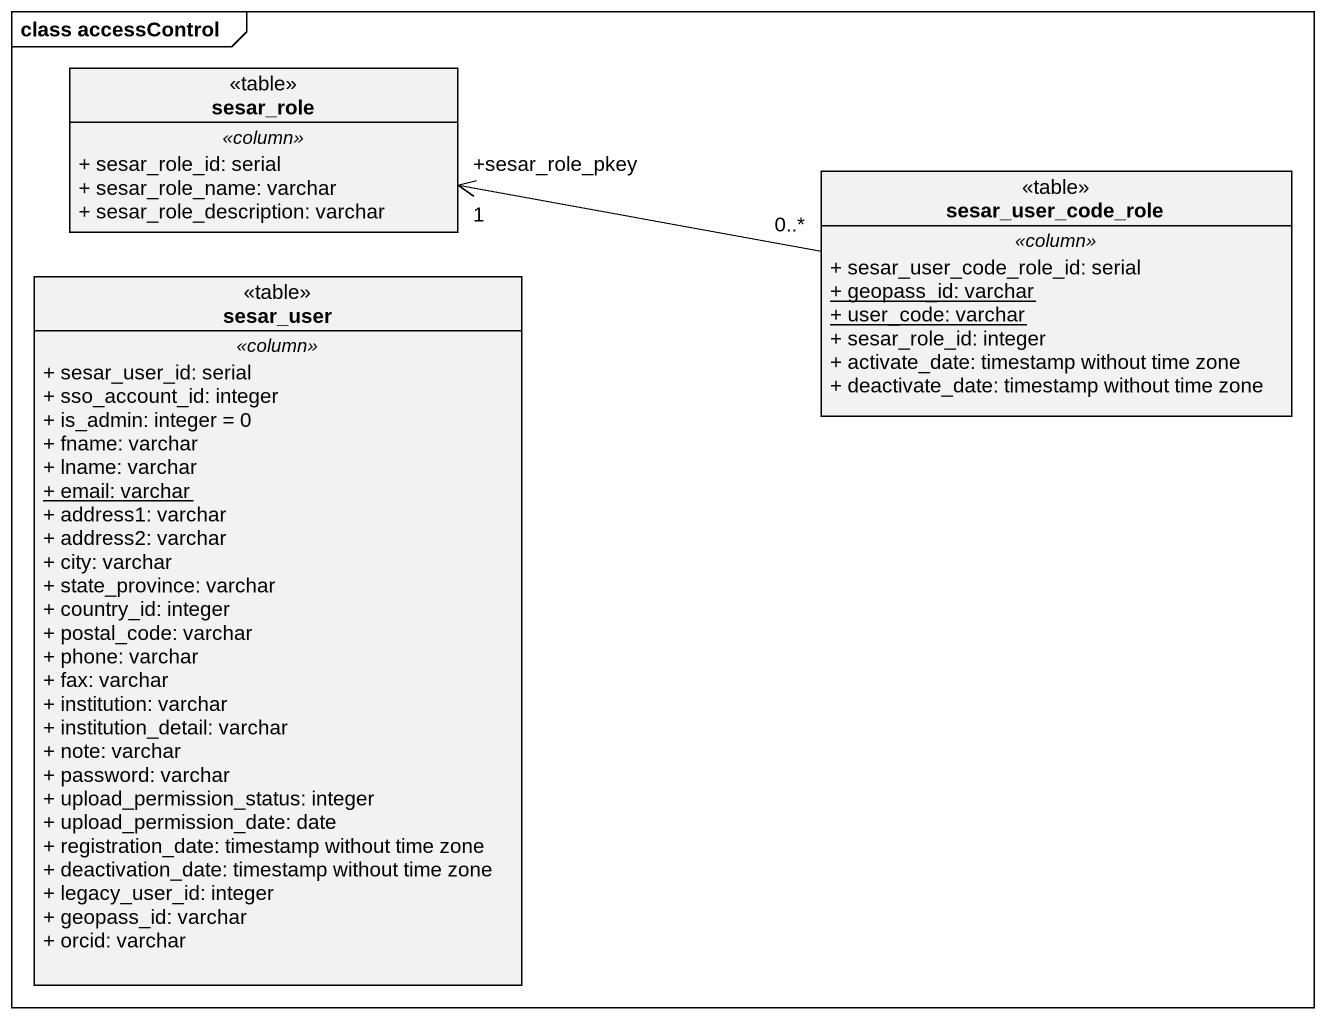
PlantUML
@startuml
mainframe class accessControl
hide circle
hide empty members
skinparam classAttributeIconSize 0
class sesar_role <<table>> {
  .. <<column>> ..
  + sesar_role_id: serial
  + sesar_role_name: varchar
  + sesar_role_description: varchar
}
class sesar_user_code_role <<table>> {
  .. <<column>> ..
  + sesar_user_code_role_id: serial
  {static} + geopass_id: varchar
  {static} + user_code: varchar
  + sesar_role_id: integer
  + activate_date: timestamp without time zone
  + deactivate_date: timestamp without time zone
}
class sesar_user <<table>> {
  .. <<column>> ..
  + sesar_user_id: serial
  + sso_account_id: integer
  + is_admin: integer = 0
  + fname: varchar
  + lname: varchar
  {static} + email: varchar
  + address1: varchar
  + address2: varchar
  + city: varchar
  + state_province: varchar
  + country_id: integer
  + postal_code: varchar
  + phone: varchar
  + fax: varchar
  + institution: varchar
  + institution_detail: varchar
  + note: varchar
  + password: varchar
  + upload_permission_status: integer
  + upload_permission_date: date
  + registration_date: timestamp without time zone
  + deactivation_date: timestamp without time zone
  + legacy_user_id: integer
  + geopass_id: varchar
  + orcid: varchar
}
sesar_user_code_role "0..*" -left-> "+sesar_role_pkey\n1" sesar_role
@enduml
